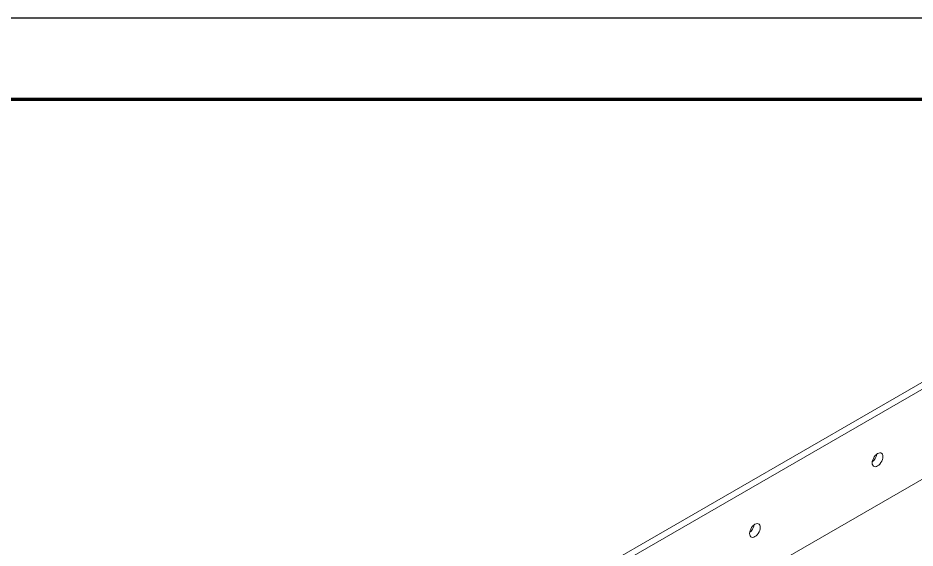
# Model space of a CAD drawing. Header units: millimetres. Extents: x 5983 to 6824, y 1301 to 1895.
# Drawn here: x 6603.6 to 6713.9, y 1829.5 to 1894.7 of the extents above; entities that cross this region are included whole.
import ezdxf

# ---------------------------------------------------------------- set-up
doc = ezdxf.new("R2010")
doc.units = ezdxf.units.MM
doc.linetypes.add('SLD-Sólida', pattern=[0])
doc.layers.add('FOLHA', color=7, linetype='Continuous')

msp = doc.modelspace()

# ---------------------------------------------------------------- linework, layer by layer
at = {"linetype": 'SLD-Sólida', "lineweight": 18}
for p, q in [((6749.1, 1869.69), (6637.85, 1805.48)), ((6749.85, 1869.25), (6638.6, 1805.05)), ((6749.85, 1858.19), (6638.6, 1793.98)), ((6708.79, 1840.52), (6708.71, 1840.33)), ((6708.9, 1840.7), (6708.79, 1840.52)), ((6709.02, 1840.87), (6708.9, 1840.7)), ((6709.16, 1841), (6709.02, 1840.87)), ((6709.31, 1841.11), (6709.16, 1841)), ((6709.45, 1841.17), (6709.31, 1841.11)), ((6709.59, 1841.2), (6709.45, 1841.17)), ((6709.72, 1841.18), (6709.59, 1841.2)), ((6709.82, 1841.12), (6709.72, 1841.18)), ((6709.9, 1841.02), (6709.82, 1841.12)), ((6709.95, 1840.89), (6709.9, 1841.02)), ((6709.9, 1840.36), (6709.95, 1840.55)), ((6709.97, 1840.73), (6709.95, 1840.89)), ((6709.95, 1840.55), (6709.97, 1840.73)), ((6708.66, 1840.14), (6708.65, 1839.96)), ((6708.65, 1839.96), (6708.66, 1839.8)), ((6708.71, 1840.33), (6708.66, 1840.14)), ((6708.66, 1839.8), (6708.71, 1839.67)), ((6708.71, 1839.67), (6708.79, 1839.57)), ((6708.79, 1839.57), (6708.9, 1839.51)), ((6708.9, 1839.51), (6709.02, 1839.49)), ((6709.02, 1839.49), (6709.16, 1839.52)), ((6709.16, 1839.52), (6709.31, 1839.58)), ((6709.31, 1839.58), (6709.45, 1839.69)), ((6709.45, 1839.69), (6709.59, 1839.82)), ((6709.59, 1839.82), (6709.72, 1839.99)), ((6709.72, 1839.99), (6709.82, 1840.17)), ((6709.82, 1840.17), (6709.9, 1840.36)), ((6693.63, 1831.63), (6693.58, 1831.44)), ((6693.71, 1831.82), (6693.63, 1831.63)), ((6693.81, 1832), (6693.71, 1831.82)), ((6693.94, 1832.16), (6693.81, 1832)), ((6694.08, 1832.3), (6693.94, 1832.16)), ((6694.22, 1832.4), (6694.08, 1832.3)), ((6694.37, 1832.47), (6694.22, 1832.4)), ((6694.51, 1832.49), (6694.37, 1832.47)), ((6694.63, 1832.47), (6694.51, 1832.49)), ((6694.74, 1832.41), (6694.63, 1832.47)), ((6694.82, 1832.31), (6694.74, 1832.41)), ((6694.74, 1831.46), (6694.82, 1831.65)), ((6694.87, 1832.18), (6694.82, 1832.31)), ((6694.82, 1831.65), (6694.87, 1831.84)), ((6694.88, 1832.02), (6694.87, 1832.18)), ((6694.87, 1831.84), (6694.88, 1832.02)), ((6693.58, 1831.44), (6693.56, 1831.26)), ((6693.56, 1831.26), (6693.58, 1831.1)), ((6693.58, 1831.1), (6693.63, 1830.97)), ((6693.63, 1830.97), (6693.71, 1830.87)), ((6693.71, 1830.87), (6693.81, 1830.81)), ((6693.81, 1830.81), (6693.94, 1830.79)), ((6693.94, 1830.79), (6694.08, 1830.81)), ((6694.08, 1830.81), (6694.22, 1830.88)), ((6694.22, 1830.88), (6694.37, 1830.98)), ((6694.37, 1830.98), (6694.51, 1831.12)), ((6694.51, 1831.12), (6694.63, 1831.28)), ((6694.63, 1831.28), (6694.74, 1831.46))]:
    msp.add_line(p, q, dxfattribs=at)
for centre in [(6707.75, 1841.24), (6692.67, 1832.54)]:
    msp.add_arc(centre, 1.47, 307.7557, 352.2619, dxfattribs=at)
at = {"layer": 'FOLHA', "color": 9, "lineweight": 100}
msp.add_line((6008.25, 1884.75), (6814.25, 1884.75), dxfattribs=at)
at = {"layer": 'FOLHA'}
msp.add_lwpolyline([(5983.25, 1894.75), (6824.25, 1894.75), (6824.25, 1300.75), (5983.25, 1300.75)], close=True, dxfattribs=at)

doc.saveas('drawing.dxf')
